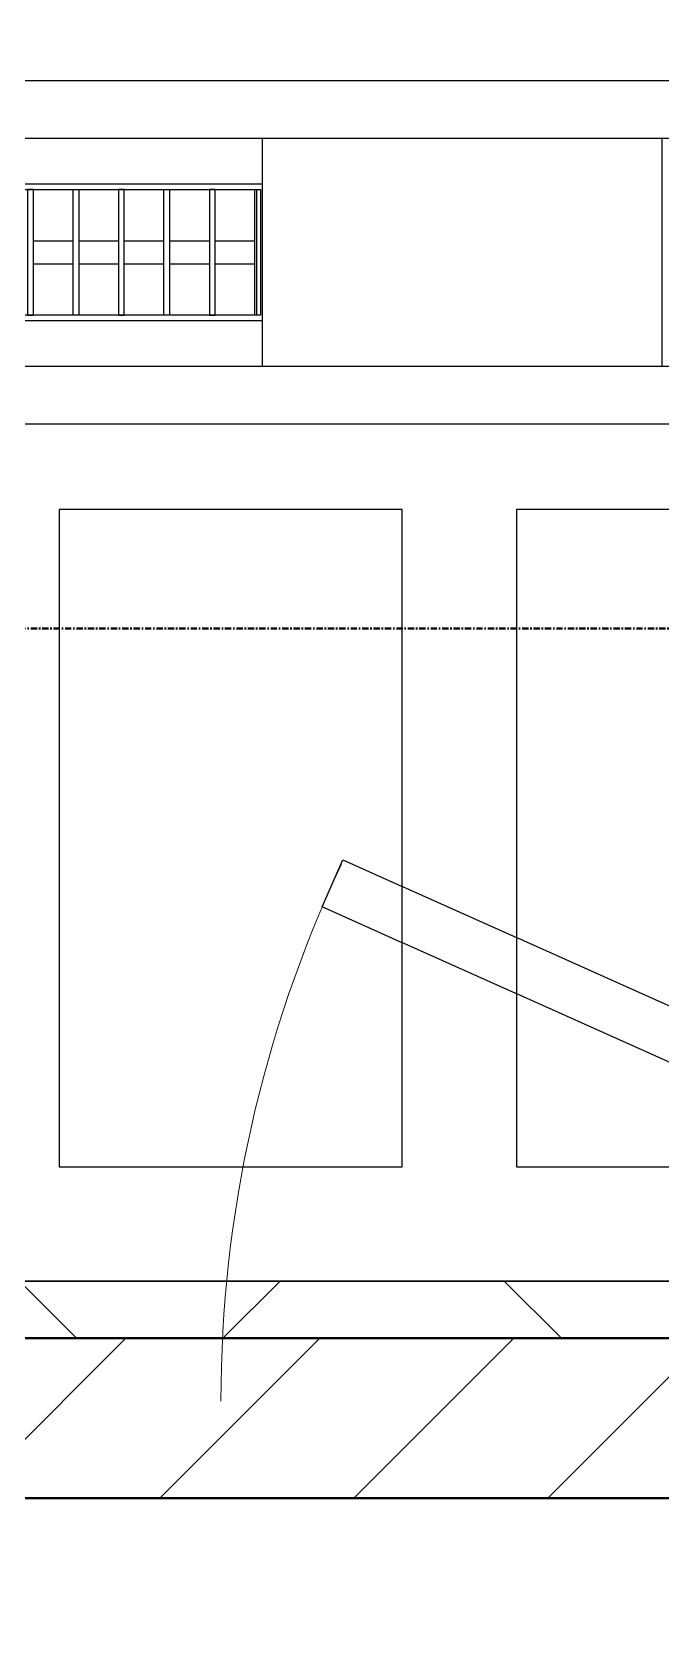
# Model space of a CAD drawing. Header units: millimetres. Extents: x -678720 to -601931, y -306 to 39239.
# Drawn here: x -644348 to -643796, y 4265 to 5662 of the extents above; entities that cross this region are included whole.
import ezdxf
from ezdxf.enums import TextEntityAlignment as Align
from ezdxf.xclip import XClip

# ---------------------------------------------------------------- set-up
doc = ezdxf.new("R2010")
doc.units = ezdxf.units.MM
doc.header["$XCLIPFRAME"] = 0
doc.linetypes.add('DPA_Grid _ Level 100', pattern=[10, 5.5, -1.6, 1.3, -1.6])
for name, color, linetype in [('000 - WIPEOUT', 250, 'Continuous'), ('001 - ASCESSORIES', 251, 'Continuous'), ('A04_TUBE SERIES', 2, 'Continuous'), ('A11_ALU.SOLID SHEET', 2, 'Continuous')]:
    doc.layers.add(name, color=color, linetype=linetype)
for name, color, linetype, lineweight in [('008 - LIGHTING', 1, 'Continuous', 9), ('A-DOOR-E', 2, 'Continuous', 25), ('A-DOOR-OPNG', 2, 'Continuous', 9), ('A-GLAZ-CURT', 2, 'Continuous', 9), ('A-WALL', 5, 'Continuous', 35), ('A-WALL-FNSH', 2, 'Continuous', 35), ('A-WALL-PATT', 1, 'Continuous', 35), ('G-ANNO-SECL', 3, 'Continuous', 9)]:
    doc.layers.add(name, color=color, linetype=linetype, lineweight=lineweight)

# ---------------------------------------------------------------- blocks, each defined once
blk = doc.blocks.new('DPA_AC-SG-PI - A1_1200x1300 mm-9660120-4234-01 ENLARGED MULTI-PURPOSE LEVEL - REFLECTED CEILING PLAN - SHEET 5')
at = {"layer": 'A-DOOR-E'}
for p, q in [((-556.6, 30), (511.6, -447.3)), ((493.3, -488.4), (-575, -11.1)), ((511.6, -447.3), (493.3, -488.4))]:
    blk.add_line(p, q, dxfattribs=at)
at = {"layer": 'A-DOOR-OPNG'}
blk.add_arc((-500, -14.8), 1100, 334.7442, 0, dxfattribs=at)
blk = doc.blocks.new('PPLS-PP19_Custom Tile Pattern - Custom Tile Pattern-V125-4234-01 ENLARGED MULTI-PURPOSE LEVEL - REFLECTED CEILING PLAN - SHEET 5')
at = {"layer": 'A-GLAZ-CURT'}
for p, q in [((-300, 0), (300, 0)), ((300, 0), (-300, 0)), ((196, 0), (213.3, 0)), ((213.3, 0), (196, 0)), ((230.1, 0), (300, 0)), ((-300, -50), (300, -50)), ((300, -50), (-300, -50))]:
    blk.add_line(p, q, dxfattribs=at)
for points, knots in [([(-12, 0), (-8.1, 0), (10.1, 0), (42.8, 0), (88.7, 0), (120.6, 0), (138.3, 0), (138.5, 0)], [-452.567359, -452.567359, -452.567359, -452.567359, -429.606584, -390.253598, -346.313304, -291.370682, -290.5735, -290.5735, -290.5735, -290.5735]), ([(136.4, 0), (121.7, 0), (86.9, 0), (51.2, 0), (31.2, 0)], [-106.750556, -106.750556, -106.750556, -106.750556, -59.610984, 0, 0, 0, 0]), ([(168.4, 0), (167.7, 0), (162.5, 0), (147, 0), (109.8, 0), (76.9, 0), (57.8, 0), (46.5, 0), (41.2, 0), (36, 0), (35.5, 0), (35.5, 0)], [-543.375029, -543.375029, -543.375029, -543.375029, -530.793311, -458.593899, -401.860199, -357.622665, -341.267687, -334.000314, -326.15566, -319.318397, -317.489778, -317.489778, -317.489778, -317.489778]), ([(94.4, 0), (94.4, 0), (94.6, 0), (99.1, 0), (109, 0), (120.8, 0), (139.9, 0), (163.3, 0), (185.2, 0), (193.6, 0), (194.7, 0), (194.8, 0)], [-2348.345796, -2348.345796, -2348.345796, -2348.345796, -2310.419338, -2233.599744, -2052.234781, -1843.028543, -1530.39897, -1095.004608, -529.74427, -295.064701, -265.121568, -265.121568, -265.121568, -265.121568]), ([(120, 0), (121.1, 0), (128.4, 0), (132.4, 0), (134.6, 0)], [-201.70641, -201.70641, -201.70641, -201.70641, -194.761443, -152.241002, -152.241002, -152.241002, -152.241002]), ([(157.9, 0), (156.8, 0), (151.7, 0), (143.3, 0), (134, 0), (126.2, 0), (122.2, 0), (120.4, 0), (120.2, 0)], [-10292.955006, -10292.955006, -10292.955006, -10292.955006, -10098.273015, -9847.788484, -9677.714971, -9567.007022, -9453.21225, -9435.208756, -9435.208756, -9435.208756, -9435.208756]), ([(128.6, 0), (128.8, 0), (130.2, 0), (139.3, 0), (152.7, 0), (161.2, 0), (162.2, 0), (162.8, 0)], [-633.326174, -633.326174, -633.326174, -633.326174, -627.736123, -618.981161, -602.094757, -592.980799, -581.414464, -581.414464, -581.414464, -581.414464]), ([(137.1, 0), (136, 0), (133.6, 0), (129.9, 0), (129.1, 0)], [-670.405967, -670.405967, -670.405967, -670.405967, -651.020627, -640.742133, -640.742133, -640.742133, -640.742133]), ([(185.9, 0), (184.1, 0), (179, 0), (171, 0), (161.9, 0), (161.3, 0), (158.4, 0), (157.9, 0), (157.8, 0)], [-11297.09602, -11297.09602, -11297.09602, -11297.09602, -11105.624034, -10839.086983, -10768.332124, -10666.779182, -10580.760289, -10550.278881, -10550.278881, -10550.278881, -10550.278881]), ([(300, 0), (286.5, 0), (254.2, 0), (207.1, 0), (177.4, 0), (159.3, 0), (158.3, 0), (158.3, 0)], [-285.253232, -285.253232, -285.253232, -285.253232, -244.693688, -187.987675, -143.776725, -129.632772, -123.352749, -123.352749, -123.352749, -123.352749]), ([(159.1, 0), (159.1, 0), (160.8, 0), (165.2, 0), (173.6, 0), (181.1, 0), (185.8, 0)], [-115.643202, -115.643202, -115.643202, -115.643202, -114.681583, -87.660824, -65.295536, -46.257281, -46.257281, -46.257281, -46.257281]), ([(162.8, 0), (165.4, 0), (170.9, 0), (172.6, 0), (172.6, 0)], [-111.264224, -111.264224, -111.264224, -111.264224, -56.742688, -19.085662, -19.085662, -19.085662, -19.085662]), ([(247.1, 0), (246.8, 0), (245, 0), (238.3, 0), (226.6, 0), (221.1, 0), (200.3, 0), (183, 0), (174.3, 0), (169.7, 0), (169, 0)], [-9649.085549, -9649.085549, -9649.085549, -9649.085549, -9581.591397, -9406.094246, -9221.510254, -9016.44624, -8717.832359, -8253.978395, -8152.463617, -8069.855175, -8069.855175, -8069.855175, -8069.855175]), ([(185.8, 0), (187, 0), (192.7, 0), (208.8, 0), (219.4, 0), (230.1, 0)], [-46.161045, -46.161045, -46.161045, -46.161045, -41.623857, -24.459831, 0, 0, 0, 0]), ([(185.8, 0), (186.9, 0), (192.6, 0), (201.1, 0), (207.5, 0), (214, 0), (215.1, 0)], [-241.212305, -241.212305, -241.212305, -241.212305, -237.955587, -223.92608, -215.862851, -208.75215, -208.75215, -208.75215, -208.75215]), ([(186.1, 0), (187.7, 0), (195, 0), (201.7, 0), (208.8, 0), (213.9, 0), (242, 0), (266.7, 0), (281.7, 0), (291.7, 0), (296.5, 0), (297.9, 0), (298.1, 0)], [-7829.447981, -7829.447981, -7829.447981, -7829.447981, -7784.112253, -7606.717214, -7289.299508, -7042.621073, -6582.165592, -6068.460911, -5766.029927, -5566.724884, -5280.360606, -5199.253518, -5199.253518, -5199.253518, -5199.253518]), ([(215.2, 0), (214.6, 0), (210.5, 0), (204, 0), (193.1, 0), (186.4, 0), (186.1, 0)], [-203.825446, -203.825446, -203.825446, -203.825446, -198.527383, -184.406837, -162.427601, -161.657476, -161.657476, -161.657476, -161.657476]), ([(193.8, 0), (193.3, 0), (191.4, 0), (188.8, 0), (186.6, 0)], [-11665.349007, -11665.349007, -11665.349007, -11665.349007, -11565.880756, -11322.250507, -11322.250507, -11322.250507, -11322.250507]), ([(300, 0), (288.2, 0), (262, 0), (230.4, 0), (219.9, 0), (219, 0)], [-12528.858583, -12528.858583, -12528.858583, -12528.858583, -11905.454923, -11162.864862, -10856.732305, -10856.732305, -10856.732305, -10856.732305]), ([(219.9, 0), (220.9, 0), (227.8, 0), (242.1, 0), (246.5, 0), (247, 0)], [-10670.940496, -10670.940496, -10670.940496, -10670.940496, -10511.382485, -9925.173265, -9834.877357, -9834.877357, -9834.877357, -9834.877357]), ([(284.8, 0), (284.8, 0), (285.1, 0), (287.5, 0), (293.6, 0), (297.8, 0), (300, 0)], [-4110.630118, -4110.630118, -4110.630118, -4110.630118, -4053.389046, -3959.664717, -3862.421465, -3746.95702, -3746.95702, -3746.95702, -3746.95702]), ([(297.4, 0), (295.8, 0), (291.6, 0), (285.4, 0), (284.9, 0)], [-4803.172655, -4803.172655, -4803.172655, -4803.172655, -4358.271401, -4143.037883, -4143.037883, -4143.037883, -4143.037883])]:
    blk.add_open_spline(points, degree=3, knots=knots, dxfattribs=at)
for points in [[(168.7, 0), (168.7, 0), (169.8, 0), (171.5, 0)], [(185.8, 0), (180.4, 0), (175, 0), (169.5, 0)], [(171.5, 0), (175, 0), (180.3, 0), (185, 0)], [(172.1, 0), (176.6, 0), (181.1, 0), (185.8, 0)], [(195.1, 0), (194.9, 0), (194.4, 0), (193.8, 0)]]:
    blk.add_open_spline(points, degree=3, dxfattribs=at)
blk = doc.blocks.new('PPLS-PP19_Custom Tile Pattern - Custom Tile Pattern-V126-4234-01 ENLARGED MULTI-PURPOSE LEVEL - REFLECTED CEILING PLAN - SHEET 5')
at = {"layer": 'A-GLAZ-CURT'}
for p, q in [((-300, 0), (300, 0)), ((300, 0), (-300, 0)), ((-293.1, 0), (-282.3, 0)), ((-282.3, 0), (-293.1, 0)), ((-281.8, 0), (-275.8, 0)), ((-275.8, 0), (-281.8, 0)), ((-222.3, 0), (-205, 0)), ((-205, 0), (-222.3, 0)), ((-300, -50), (300, -50)), ((300, -50), (-300, -50))]:
    blk.add_line(p, q, dxfattribs=at)
at = {"layer": 'A-GLAZ-CURT', "flags": 128}
for points in [[(-300, 0), (-291.6, 0), (-283.3, 0)], [(-150.6, 0), (-155.5, 0), (-160.3, 0), (-164.9, 0), (-169.6, 0), (-174.5, 0), (-179.5, 0), (-184.8, 0), (-190.4, 0), (-196.4, 0), (-202.6, 0), (-209, 0), (-215.7, 0), (-222.6, 0), (-229.7, 0), (-237, 0), (-244.4, 0), (-252, 0), (-259.7, 0), (-267.5, 0), (-275.5, 0), (-283.6, 0), (-291.7, 0), (-300, 0)], [(-282.3, 0), (-275.2, 0), (-267.3, 0), (-259.5, 0), (-251.8, 0), (-244.2, 0), (-236.7, 0), (-229.4, 0), (-222.1, 0), (-214.8, 0), (-207.7, 0), (-200.8, 0), (-194, 0), (-187.5, 0), (-181.4, 0), (-175.6, 0), (-170.3, 0), (-165.6, 0), (-162, 0), (-159.5, 0), (-157.5, 0), (-154.5, 0), (-150.7, 0)], [(-125.2, 0), (-128.5, 0), (-134.2, 0), (-140, 0), (-145.5, 0), (-150.5, 0)], [(-149.4, 0), (-141.8, 0), (-132.8, 0), (-126.1, 0)]]:
    blk.add_lwpolyline(points, dxfattribs=at)
at = {"layer": 'A-GLAZ-CURT'}
for points, knots in [([(-300, 0), (-284.7, 0), (-236.6, 0), (-188.9, 0), (-158.8, 0), (-151, 0)], [-5323.127839, -5323.127839, -5323.127839, -5323.127839, -4502.809032, -2700.551212, -1996.172939, -1996.172939, -1996.172939, -1996.172939]), ([(-84.6, 0), (-97.9, 0), (-135.1, 0), (-202.7, 0), (-262.6, 0), (-294.5, 0), (-300, 0)], [-18861.402761, -18861.402761, -18861.402761, -18861.402761, -17136.203329, -15131.813646, -13729.592194, -13439.944408, -13439.944408, -13439.944408, -13439.944408]), ([(-150.4, 0), (-150.7, 0), (-152.7, 0), (-158.7, 0), (-174, 0), (-185.6, 0), (-209.8, 0), (-232, 0), (-255.2, 0), (-262.6, 0), (-264.9, 0), (-265.4, 0)], [-2514.420592, -2514.420592, -2514.420592, -2514.420592, -2477.344047, -2237.412286, -2029.680487, -1755.085331, -1400.429864, -858.079193, -543.655514, -208.940337, 0, 0, 0, 0]), ([(-258.6, 0), (-257.9, 0), (-254.3, 0), (-241.2, 0), (-226, 0), (-213.1, 0), (-200.2, 0), (-185.8, 0), (-171.8, 0), (-158.7, 0), (-157.2, 0)], [-5722.54675, -5722.54675, -5722.54675, -5722.54675, -5657.471696, -5413.335975, -5017.494783, -4832.723979, -4666.091899, -4349.945572, -4000.813434, -3840.635403, -3840.635403, -3840.635403, -3840.635403]), ([(-150.5, 0), (-153.3, 0), (-162.9, 0), (-177.9, 0), (-199.5, 0), (-216.6, 0), (-231.3, 0), (-233.5, 0), (-234, 0)], [-2261.162109, -2261.162109, -2261.162109, -2261.162109, -2113.765672, -1763.376603, -1422.553702, -978.033455, -846.069444, -682.911962, -682.911962, -682.911962, -682.911962]), ([(-233.5, 0), (-233.4, 0), (-232.4, 0), (-230.7, 0), (-225.3, 0), (-223.6, 0)], [-455.274641, -455.274641, -455.274641, -455.274641, -440.605512, -119.536984, 0, 0, 0, 0]), ([(-223.6, 0), (-219.4, 0), (-206.2, 0), (-188.6, 0), (-169, 0), (-152.1, 0), (-136.8, 0), (-127.3, 0), (-124.2, 0), (-123.4, 0), (-123.3, 0)], [-5463.295695, -5463.295695, -5463.295695, -5463.295695, -5161.076232, -4739.070012, -4465.409639, -4149.119819, -3839.893365, -3647.167523, -3488.92562, -3439.852845, -3439.852845, -3439.852845, -3439.852845]), ([(-150.5, 0), (-139.7, 0), (-124.8, 0), (-110.8, 0), (-99.5, 0), (-91.5, 0)], [-1979.038024, -1979.038024, -1979.038024, -1979.038024, -1002.059161, -460.363443, 0, 0, 0, 0]), ([(-118.8, 0), (-121.9, 0), (-126.3, 0), (-137, 0), (-147.4, 0), (-150, 0), (-150.5, 0)], [-5938.474035, -5938.474035, -5938.474035, -5938.474035, -5700.061948, -5508.838257, -5298.784692, -5199.540987, -5199.540987, -5199.540987, -5199.540987]), ([(-150.3, 0), (-150.1, 0), (-147.7, 0), (-142.6, 0), (-127.3, 0), (-107.3, 0), (-94.3, 0), (-85.5, 0), (-84.6, 0)], [-4948.728362, -4948.728362, -4948.728362, -4948.728362, -4883.323924, -4440.880425, -4054.690705, -3793.097032, -3402.597032, -3352.743772, -3352.743772, -3352.743772, -3352.743772]), ([(-137.9, 0), (-140.6, 0), (-147.2, 0), (-147.6, 0), (-150.2, 0)], [-3187.727384, -3187.727384, -3187.727384, -3187.727384, -2919.378265, -2523.617513, -2523.617513, -2523.617513, -2523.617513]), ([(-149.7, 0), (-149.1, 0), (-146.5, 0), (-143.6, 0), (-138.6, 0)], [-3418.165509, -3418.165509, -3418.165509, -3418.165509, -3371.022232, -3227.460399, -3227.460399, -3227.460399, -3227.460399]), ([(-133.8, 0), (-135.5, 0), (-137.8, 0), (-146.3, 0), (-149, 0), (-149.6, 0)], [-2731.647847, -2731.647847, -2731.647847, -2731.647847, -2418.507304, -2308.929706, -2276.373206, -2276.373206, -2276.373206, -2276.373206]), ([(-84.5, 0), (-92.6, 0), (-112.1, 0), (-130.5, 0), (-147.7, 0), (-149.1, 0)], [-7433.545532, -7433.545532, -7433.545532, -7433.545532, -7004.680444, -6449.282163, -6277.220794, -6277.220794, -6277.220794, -6277.220794]), ([(-148.2, 0), (-146.9, 0), (-140.1, 0), (-137.3, 0), (-133.9, 0), (-128.8, 0), (-126.5, 0)], [-6162.058746, -6162.058746, -6162.058746, -6162.058746, -6017.569127, -5560.701257, -5364.112219, -5231.017328, -5231.017328, -5231.017328, -5231.017328]), ([(-86.2, 0), (-91.4, 0), (-104.1, 0), (-122.6, 0), (-139, 0), (-146.1, 0), (-146.9, 0)], [-1681.3698, -1681.3698, -1681.3698, -1681.3698, -1374.161226, -945.742622, -741.901385, -489.130243, -489.130243, -489.130243, -489.130243]), ([(-146.7, 0), (-146.6, 0), (-145.5, 0), (-135.7, 0), (-128.3, 0), (-125.2, 0)], [-420.34245, -420.34245, -420.34245, -420.34245, -406.956646, -290.263673, 0, 0, 0, 0]), ([(-127.4, 0), (-131.6, 0), (-133.2, 0), (-134.1, 0), (-134.1, 0)], [-8540.990293, -8540.990293, -8540.990293, -8540.990293, -8266.114998, -8246.473386, -8246.473386, -8246.473386, -8246.473386]), ([(-134.1, 0), (-133.3, 0), (-130.3, 0), (-117.3, 0), (-97.2, 0), (-87.5, 0), (-85.2, 0)], [-7657.439573, -7657.439573, -7657.439573, -7657.439573, -7293.749979, -6839.55839, -6236.997189, -6037.596586, -6037.596586, -6037.596586, -6037.596586]), ([(-120.1, 0), (-120.1, 0), (-120.2, 0), (-121.3, 0), (-129.2, 0), (-133.8, 0)], [-2933.992132, -2933.992132, -2933.992132, -2933.992132, -2920.575025, -2840.280255, -2731.647847, -2731.647847, -2731.647847, -2731.647847]), ([(-113.4, 0), (-113.4, 0), (-114, 0), (-119.7, 0), (-125.4, 0), (-127, 0), (-127.4, 0)], [-328.499627, -328.499627, -328.499627, -328.499627, -282.672656, -98.539552, -24.539552, 0, 0, 0, 0]), ([(-126.5, 0), (-122.4, 0), (-108.7, 0), (-95.2, 0), (-86.1, 0), (-85, 0)], [-5231.017328, -5231.017328, -5231.017328, -5231.017328, -4994.692869, -4542.524482, -4483.729138, -4483.729138, -4483.729138, -4483.729138]), ([(-125.2, 0), (-124.9, 0), (-122, 0), (-113, 0), (-98.9, 0), (-90.4, 0), (-84.7, 0)], [-3362.7396, -3362.7396, -3362.7396, -3362.7396, -3342.215224, -3074.362186, -2902.289527, -2605.247022, -2605.247022, -2605.247022, -2605.247022]), ([(-122.1, 0), (-122, 0), (-121.7, 0), (-121.2, 0), (-120.9, 0)], [-3136.336417, -3136.336417, -3136.336417, -3136.336417, -3110.304437, -3035.164275, -3035.164275, -3035.164275, -3035.164275]), ([(-84.8, 0), (-92.1, 0), (-101.9, 0), (-114, 0), (-117.3, 0), (-118.8, 0)], [-618.591045, -618.591045, -618.591045, -618.591045, -229.489605, -116.330425, 0, 0, 0, 0]), ([(-117.7, 0), (-117.2, 0), (-114.8, 0), (-113.4, 0), (-113.4, 0)], [-821.249067, -821.249067, -821.249067, -821.249067, -394.672656, -330.879064, -330.879064, -330.879064, -330.879064]), ([(-36.6, 0), (-36.6, 0), (-40.4, 0), (-44.3, 0), (-59, 0), (-85.2, 0), (-107.6, 0), (-116.6, 0), (-117.6, 0)], [-4069.478503, -4069.478503, -4069.478503, -4069.478503, -3858.647035, -3538.256648, -2842.901703, -2193.204658, -1433.981041, -985.49888, -985.49888, -985.49888, -985.49888]), ([(-115.8, 0), (-115, 0), (-110.4, 0), (-96.8, 0), (-71.3, 0), (-42.5, 0), (-12.8, 0), (4.2, 0), (9.6, 0), (10.1, 0), (10.2, 0)], [-5724.064692, -5724.064692, -5724.064692, -5724.064692, -5430.283136, -5103.229623, -4799.173296, -4065.652676, -3589.737505, -3285.047089, -3066.359526, -3044.715262, -3044.715262, -3044.715262, -3044.715262]), ([(-18.6, 0), (-21.3, 0), (-28.6, 0), (-40, 0), (-56.2, 0), (-75.6, 0), (-94, 0), (-112, 0), (-114.9, 0), (-115.6, 0)], [-2303.4283, -2303.4283, -2303.4283, -2303.4283, -2125.455881, -1792.521578, -1466.981642, -1208.454564, -789.402658, -501.969187, -243.577221, -243.577221, -243.577221, -243.577221]), ([(-91.5, 0), (-90.1, 0), (-84.7, 0), (-77.4, 0), (-72.7, 0), (-72.6, 0), (-72.6, 0)], [-19832.387487, -19832.387487, -19832.387487, -19832.387487, -19753.885894, -19541.04734, -19478.625389, -19471.062469, -19471.062469, -19471.062469, -19471.062469]), ([(-64, 0), (-64.1, 0), (-72.5, 0), (-80.6, 0), (-86.2, 0)], [-2171.769325, -2171.769325, -2171.769325, -2171.769325, -2007.031671, -1681.3698, -1681.3698, -1681.3698, -1681.3698]), ([(-72.9, 0), (-75.5, 0), (-79.5, 0), (-83.9, 0), (-84.5, 0)], [-19442.345229, -19442.345229, -19442.345229, -19442.345229, -18935.241197, -18863.835505, -18863.835505, -18863.835505, -18863.835505]), ([(-84.5, 0), (-81.1, 0), (-72, 0), (-62.7, 0), (-60.4, 0), (-60, 0)], [-6018.131148, -6018.131148, -6018.131148, -6018.131148, -5713.340575, -5140.470607, -5006.787413, -5006.787413, -5006.787413, -5006.787413]), ([(-36.3, 0), (-36.4, 0), (-37.3, 0), (-45, 0), (-46.1, 0), (-60.6, 0), (-74.3, 0), (-82.4, 0), (-84.5, 0)], [-1855.773136, -1855.773136, -1855.773136, -1855.773136, -1810.870157, -1672.078046, -1405.135169, -1060.00838, -740.068933, -623.958827, -623.958827, -623.958827, -623.958827]), ([(-84.5, 0), (-76.2, 0), (-62.8, 0), (-54.4, 0), (-48.5, 0), (-30.8, 0), (-18, 0), (8.6, 0), (15, 0), (22.9, 0), (31, 0), (38.2, 0), (44.5, 0), (47.3, 0)], [-4474.332576, -4474.332576, -4474.332576, -4474.332576, -4008.285538, -3689.699207, -3546.54457, -3315.260113, -2864.387349, -2439.246196, -2084.094819, -1956.422387, -1818.904206, -1645.594513, -1498.769242, -1498.769242, -1498.769242, -1498.769242]), ([(-26.8, 0), (-27.8, 0), (-36.2, 0), (-53.5, 0), (-71.2, 0), (-82.9, 0), (-84.2, 0)], [-8718.362214, -8718.362214, -8718.362214, -8718.362214, -8532.293389, -8073.216054, -7508.296369, -7439.669089, -7439.669089, -7439.669089, -7439.669089]), ([(-83.9, 0), (-78.6, 0), (-71.5, 0), (-65.9, 0), (-65.1, 0)], [-2592.111775, -2592.111775, -2592.111775, -2592.111775, -2322.099534, -2241.8264, -2241.8264, -2241.8264, -2241.8264]), ([(-83.8, 0), (-80, 0), (-74.3, 0), (-68.4, 0), (-65.1, 0), (-63.6, 0)], [-3340.391645, -3340.391645, -3340.391645, -3340.391645, -3144.956779, -3050.982048, -2969.237017, -2969.237017, -2969.237017, -2969.237017]), ([(-29, 0), (-34, 0), (-43.7, 0), (-56.4, 0), (-71.7, 0), (-77.8, 0), (-82.7, 0), (-83.3, 0), (-83.3, 0)], [-2680.714891, -2680.714891, -2680.714891, -2680.714891, -2413.671296, -2161.752162, -2006.592567, -1646.621388, -1424.436217, -1393.971743, -1393.971743, -1393.971743, -1393.971743]), ([(-83.3, 0), (-83.3, 0), (-82.9, 0), (-76.1, 0), (-63, 0), (-48.1, 0), (-36.5, 0), (-33.6, 0), (-29.9, 0), (-28.6, 0)], [-1393.4169, -1393.4169, -1393.4169, -1393.4169, -1353.722004, -1274.333717, -1073.56893, -651.549973, -296.515819, -83.513472, 0, 0, 0, 0]), ([(31.2, 0), (26, 0), (12, 0), (-16.9, 0), (-47.4, 0), (-65.8, 0), (-66.4, 0), (-66.4, 0)], [-4496.803627, -4496.803627, -4496.803627, -4496.803627, -4222.080604, -3745.412743, -2981.410125, -2542.574734, -2498.224237, -2498.224237, -2498.224237, -2498.224237]), ([(-66.4, 0), (-66.4, 0), (-63.6, 0), (-53.6, 0), (-34.4, 0), (-29.8, 0), (-29.2, 0)], [-2493.31794, -2493.31794, -2493.31794, -2493.31794, -2315.303971, -1809.437387, -963.711516, -666.19313, -666.19313, -666.19313, -666.19313]), ([(-63.6, 0), (-61.5, 0), (-57.4, 0), (-54.5, 0), (-45.2, 0), (-40.8, 0), (-40.5, 0), (-40.4, 0)], [-2969.237017, -2969.237017, -2969.237017, -2969.237017, -2851.217951, -2734.127174, -2474.780881, -2410.990208, -2350.645972, -2350.645972, -2350.645972, -2350.645972]), ([(-58.8, 0), (-58.4, 0), (-57.3, 0), (-54.2, 0), (-46.3, 0), (-42.6, 0), (-41.8, 0)], [-4859.52896, -4859.52896, -4859.52896, -4859.52896, -4680.891996, -4469.85053, -4321.566175, -4270.495146, -4270.495146, -4270.495146, -4270.495146]), ([(76.6, 0), (74.8, 0), (67.7, 0), (53.5, 0), (37, 0), (24.1, 0), (12.8, 0), (-2.9, 0), (-20.6, 0), (-32.8, 0), (-44.9, 0), (-51.4, 0), (-51.8, 0)], [-3095.572228, -3095.572228, -3095.572228, -3095.572228, -2950.589685, -2634.532728, -2313.748533, -2106.613311, -1925.670641, -1617.263037, -1290.787923, -1039.307308, -819.71621, -644.910881, -644.910881, -644.910881, -644.910881]), ([(-51.8, 0), (-51.8, 0), (-51.8, 0), (-47.4, 0), (-46, 0), (-40.2, 0), (-36.8, 0)], [-632.814994, -632.814994, -632.814994, -632.814994, -627.965721, -508.377888, -260.442412, 0, 0, 0, 0]), ([(-41.8, 0), (-39.9, 0), (-37.7, 0), (-36.9, 0), (-36.8, 0)], [-4270.495146, -4270.495146, -4270.495146, -4270.495146, -4161.040818, -4106.245333, -4106.245333, -4106.245333, -4106.245333]), ([(-36.8, 0), (-32.4, 0), (-26.4, 0), (-20.1, 0), (-19.1, 0)], [-6191.144455, -6191.144455, -6191.144455, -6191.144455, -5862.463379, -5804.197927, -5804.197927, -5804.197927, -5804.197927]), ([(-36.3, 0), (-36.3, 0), (-34.7, 0), (-28.9, 0), (-27, 0), (-26.5, 0)], [-9150.272121, -9150.272121, -9150.272121, -9150.272121, -9057.163041, -8919.836787, -8834.607043, -8834.607043, -8834.607043, -8834.607043]), ([(30.8, 0), (29.3, 0), (20.1, 0), (3.5, 0), (-16.6, 0), (-34.8, 0), (-36, 0)], [-10462.034656, -10462.034656, -10462.034656, -10462.034656, -10363.088938, -9884.23066, -9424.652049, -9182.880979, -9182.880979, -9182.880979, -9182.880979]), ([(-33.3, 0), (-33.3, 0), (-32.9, 0), (-31.2, 0), (-30.5, 0)], [-2415.024266, -2415.024266, -2415.024266, -2415.024266, -2357.633367, -2323.618664, -2323.618664, -2323.618664, -2323.618664]), ([(-18.6, 0), (-24, 0), (-30.6, 0), (-31.8, 0), (-32, 0)], [-2989.810436, -2989.810436, -2989.810436, -2989.810436, -2698.150104, -2614.070998, -2614.070998, -2614.070998, -2614.070998]), ([(-30.8, 0), (-30.7, 0), (-30, 0), (-23.5, 0), (-15.8, 0), (-15.2, 0)], [-54176.191683, -54176.191683, -54176.191683, -54176.191683, -54157.274271, -53749.15266, -53717.791567, -53717.791567, -53717.791567, -53717.791567]), ([(-30.5, 0), (-27.1, 0), (-17.8, 0), (6, 0), (22.1, 0), (37.4, 0), (45.9, 0), (57.8, 0), (64.5, 0), (72.7, 0), (75.2, 0), (76, 0), (76.2, 0)], [-2323.618664, -2323.618664, -2323.618664, -2323.618664, -2142.497158, -1716.209403, -1206.526904, -1089.329421, -901.315459, -753.071572, -495.328968, -421.953223, -334.951786, -290.452333, -290.452333, -290.452333, -290.452333]), ([(-18.6, 0), (-18.8, 0), (-21.2, 0), (-26, 0), (-29.5, 0), (-30.2, 0)], [-54817.521878, -54817.521878, -54817.521878, -54817.521878, -54789.006179, -54461.685999, -54290.791712, -54290.791712, -54290.791712, -54290.791712]), ([(-29, 0), (-28.7, 0), (-27.4, 0), (-24.5, 0), (-22.6, 0)], [-166.548282, -166.548282, -166.548282, -166.548282, -102.06493, 0, 0, 0, 0]), ([(-28.6, 0), (-26.9, 0), (-23.1, 0), (-19.9, 0), (-18.6, 0)], [-5361.429781, -5361.429781, -5361.429781, -5361.429781, -5261.36855, -5183.115385, -5183.115385, -5183.115385, -5183.115385]), ([(-22.6, 0), (-20.3, 0), (-17, 0), (-11.4, 0), (-7.7, 0), (-6.6, 0), (-6.4, 0)], [-56468.192263, -56468.192263, -56468.192263, -56468.192263, -56344.022017, -56303.229861, -56166.290093, -56124.392176, -56124.392176, -56124.392176, -56124.392176]), ([(-18.6, 0), (-11.1, 0), (10.2, 0), (43.4, 0), (70.9, 0), (82.1, 0), (83.7, 0)], [-5794.167782, -5794.167782, -5794.167782, -5794.167782, -5340.621928, -4573.028122, -4094.177415, -3869.465285, -3869.465285, -3869.465285, -3869.465285]), ([(8.3, 0), (8.2, 0), (7.2, 0), (0.3, 0), (-10.6, 0), (-17.8, 0), (-18.2, 0)], [-3574.286521, -3574.286521, -3574.286521, -3574.286521, -3526.962355, -3285.499107, -2903.012179, -2879.286364, -2879.286364, -2879.286364, -2879.286364]), ([(9.3, 0), (9.1, 0), (7.6, 0), (2.6, 0), (-8.5, 0), (-15.1, 0), (-18.2, 0)], [-2922.926651, -2922.926651, -2922.926651, -2922.926651, -2882.788014, -2720.818881, -2518.50168, -2313.983599, -2313.983599, -2313.983599, -2313.983599]), ([(70.6, 0), (66.2, 0), (55.8, 0), (39.6, 0), (24.7, 0), (2.8, 0), (-11.9, 0), (-18, 0)], [-4647.237329, -4647.237329, -4647.237329, -4647.237329, -4326.416877, -4098.545751, -3766.694881, -3333.063701, -3001.340775, -3001.340775, -3001.340775, -3001.340775]), ([(-17.5, 0), (-15.6, 0), (-9.4, 0), (2.1, 0), (13.2, 0), (21.2, 0), (24.6, 0), (24.7, 0), (24.7, 0)], [-5162.858308, -5162.858308, -5162.858308, -5162.858308, -5050.479954, -4785.90057, -4596.498881, -4445.288762, -4384.376941, -4376.041937, -4376.041937, -4376.041937, -4376.041937]), ([(-15.2, 0), (-13.1, 0), (7.5, 0), (42.8, 0), (88.7, 0), (120.6, 0), (138.3, 0), (138.5, 0)], [-461.142613, -461.142613, -461.142613, -461.142613, -429.606584, -390.253598, -346.313304, -291.370682, -290.5735, -290.5735, -290.5735, -290.5735]), ([(-6.5, 0), (-6.7, 0), (-7.2, 0), (-7.6, 0), (-7.8, 0)], [-56009.792147, -56009.792147, -56009.792147, -56009.792147, -55949.290093, -55895.192118, -55895.192118, -55895.192118, -55895.192118]), ([(-2.6, 0), (-2.5, 0), (-1.2, 0), (4.9, 0), (16, 0), (22.5, 0), (24.5, 0)], [-226.825321, -226.825321, -226.825321, -226.825321, -220.269177, -206.416616, -198.214427, -187.717507, -187.717507, -187.717507, -187.717507]), ([(103.1, 0), (101.1, 0), (86.3, 0), (63.3, 0), (35.8, 0), (12, 0), (3.1, 0), (-1.7, 0), (-2.3, 0)], [-375.435014, -375.435014, -375.435014, -375.435014, -369.147452, -330.153101, -307.516438, -285.83788, -246.234814, -234.646884, -234.646884, -234.646884, -234.646884]), ([(24.7, 0), (24.5, 0), (21, 0), (15.5, 0), (10.8, 0), (9.6, 0)], [-4368.572414, -4368.572414, -4368.572414, -4368.572414, -4306.476363, -4080.000647, -3772.857994, -3772.857994, -3772.857994, -3772.857994]), ([(18.2, 0), (19.1, 0), (24.3, 0), (25.7, 0), (26.1, 0)], [-5700.113719, -5700.113719, -5700.113719, -5700.113719, -5554.232259, -5302.431367, -5302.431367, -5302.431367, -5302.431367]), ([(47.3, 0), (45.6, 0), (40.7, 0), (29.5, 0), (20.7, 0), (18.9, 0), (18.2, 0)], [-6424.734485, -6424.734485, -6424.734485, -6424.734485, -6314.283804, -6135.05769, -5972.647715, -5832.674503, -5832.674503, -5832.674503, -5832.674503]), ([(27.4, 0), (27.9, 0), (29.5, 0), (38.1, 0), (53.4, 0), (71.7, 0), (84.8, 0), (86, 0), (92.5, 0), (94.3, 0)], [-5037.309798, -5037.309798, -5037.309798, -5037.309798, -4887.603822, -4705.298446, -4353.683244, -3960.84581, -3759.045785, -3336.541051, -2783.776468, -2783.776468, -2783.776468, -2783.776468]), ([(27.9, 0), (29.1, 0), (33.2, 0), (41.4, 0), (46.4, 0)], [-147.777612, -147.777612, -147.777612, -147.777612, -135.792042, -119.819685, -119.819685, -119.819685, -119.819685]), ([(47, 0), (46.9, 0), (42.1, 0), (36.5, 0), (30.8, 0)], [-373.644095, -373.644095, -373.644095, -373.644095, -360.610861, 0, 0, 0, 0]), ([(136.4, 0), (121.7, 0), (86.9, 0), (51.2, 0), (31.2, 0)], [-106.750556, -106.750556, -106.750556, -106.750556, -59.610984, 0, 0, 0, 0]), ([(168.4, 0), (167.7, 0), (162.5, 0), (147, 0), (109.8, 0), (76.9, 0), (57.8, 0), (46.5, 0), (41.2, 0), (36, 0), (35.5, 0), (35.5, 0)], [-543.375029, -543.375029, -543.375029, -543.375029, -530.793311, -458.593899, -401.860199, -357.622665, -341.267687, -334.000314, -326.15566, -319.318397, -317.489778, -317.489778, -317.489778, -317.489778]), ([(36.3, 0), (37.8, 0), (48.8, 0), (64.8, 0), (95.9, 0), (124.5, 0), (132.4, 0), (134.6, 0)], [-314.598523, -314.598523, -314.598523, -314.598523, -305.899624, -287.17622, -249.500363, -194.761443, -152.241002, -152.241002, -152.241002, -152.241002]), ([(47.3, 0), (47.4, 0), (53.9, 0), (71.9, 0), (95.9, 0), (108.7, 0), (112.3, 0)], [-118.832347, -118.832347, -118.832347, -118.832347, -118.513713, -97.899267, -63.759246, -51.921864, -51.921864, -51.921864, -51.921864]), ([(53.2, 0), (53.1, 0), (52.3, 0), (49.6, 0), (47.3, 0)], [-622.740158, -622.740158, -622.740158, -622.740158, -566.066452, -381.388733, -381.388733, -381.388733, -381.388733]), ([(47.5, 0), (48.5, 0), (53.4, 0), (58.7, 0), (61.3, 0), (61.5, 0)], [-1494.576379, -1494.576379, -1494.576379, -1494.576379, -1443.202566, -1228.752106, -1120.932285, -1120.932285, -1120.932285, -1120.932285]), ([(113, 0), (110.7, 0), (104.9, 0), (92.4, 0), (85.6, 0), (74.4, 0), (62.3, 0), (53.9, 0), (49.5, 0), (47.7, 0)], [-8062.814755, -8062.814755, -8062.814755, -8062.814755, -7723.759874, -7531.75727, -7135.649961, -6924.452779, -6738.82075, -6548.303034, -6433.096879, -6433.096879, -6433.096879, -6433.096879]), ([(61.5, 0), (61.5, 0), (61.2, 0), (54.6, 0), (53.7, 0), (53.6, 0)], [-1113.311073, -1113.311073, -1113.311073, -1113.311073, -1096.402191, -891.204116, -747.28819, -747.28819, -747.28819, -747.28819]), ([(76.2, 0), (75.6, 0), (73.6, 0), (71, 0), (70.6, 0)], [-193.634889, -193.634889, -193.634889, -193.634889, -31.537676, 0, 0, 0, 0])]:
    blk.add_open_spline(points, degree=3, knots=knots, dxfattribs=at)
for points in [[(-152.3, 0), (-151.9, 0), (-151.5, 0), (-151.1, 0)], [(-39.8, 0), (-39.1, 0), (-38.1, 0), (-37.4, 0)], [(-18.6, 0), (-22, 0), (-25.5, 0), (-29, 0)], [(-13, 0), (-14.1, 0), (-15.6, 0), (-17.7, 0)], [(24.5, 0), (25.2, 0), (25.7, 0), (26, 0)], [(80.3, 0), (79.6, 0), (78.3, 0), (76.6, 0)], [(84.1, 0), (83.5, 0), (82.4, 0), (81.7, 0)]]:
    blk.add_open_spline(points, degree=3, dxfattribs=at)
blk = doc.blocks.new('*U321')
at = {"layer": 'A-GLAZ-CURT'}
for name, p in [('PPLS-PP19_Custom Tile Pattern - Custom Tile Pattern-V125-4234-01 ENLARGED MULTI-PURPOSE LEVEL - REFLECTED CEILING PLAN - SHEET 5', (-11465, -4710)), ('PPLS-PP19_Custom Tile Pattern - Custom Tile Pattern-V126-4234-01 ENLARGED MULTI-PURPOSE LEVEL - REFLECTED CEILING PLAN - SHEET 5', (-10865, -4710))]:
    blk.add_blockref(name, p, dxfattribs=at)
blk = doc.blocks.new('*U475')
blk.add_point((0, 0))
at = {"layer": 'Defpoints', "color": 250}
blk.add_text('AL.SHEET-HAT-TYPE-C', height=7, rotation=270, dxfattribs=at).set_placement((15, 0), align=Align.BOTTOM_CENTER)
blk.add_wipeout([(0, -100), (350, -100), (350, 100), (0, 100)]).dxf.layer = '000 - WIPEOUT'
at = {"layer": 'A11_ALU.SOLID SHEET', "color": 0}
blk.add_lwpolyline([(0, -100), (350, -100), (350, 100), (0, 100)], close=True, dxfattribs=at)
blk = doc.blocks.new('*U474')
at = {"color": 1}
blk.add_wipeout([(600, -60), (-600, -60), (-600, 60), (600, 60)], dxfattribs=at).dxf.layer = '000 - WIPEOUT'
at = {"layer": '001 - ASCESSORIES', "color": 0}
blk.add_lwpolyline([(600, -60), (-600, -60), (-600, 60), (600, 60)], close=True, dxfattribs=at)
at = {"layer": '001 - ASCESSORIES'}
for points in [[(595, -55), (-595, -55), (-595, 55), (595, 55)], [(394.8, -55), (399.8, -55), (399.8, 55), (394.8, 55)], [(439.6, -55), (434.6, -55), (434.6, 55), (439.6, 55)], [(474.3, -55), (479.3, -55), (479.3, 55), (474.3, 55)], [(519, -55), (514, -55), (514, 55), (519, 55)], [(553.8, -55), (558.8, -55), (558.8, 55), (553.8, 55)], [(598.5, -55), (593.5, -55), (593.5, 55), (598.5, 55)]]:
    blk.add_lwpolyline(points, close=True, dxfattribs=at)
for points in [[(399.8, 10), (434.6, 10)], [(439.6, 10), (474.3, 10)], [(479.3, 10), (514, 10)], [(519, 10), (553.8, 10)], [(558.8, 10), (593.5, 10)], [(399.8, -10), (434.6, -10)], [(439.6, -10), (474.3, -10)], [(479.3, -10), (514, -10)], [(519, -10), (553.8, -10)], [(558.8, -10), (593.5, -10)]]:
    blk.add_lwpolyline(points, dxfattribs=at)
blk = doc.blocks.new('*U492')
blk.add_wipeout([(-25, 0), (25, 0), (25, 81755), (-25, 81755)]).dxf.layer = '000 - WIPEOUT'
at = {"layer": 'A04_TUBE SERIES', "color": 0}
blk.add_lwpolyline([(-25, 0), (25, 0), (25, 81755), (-25, 81755)], close=True, dxfattribs=at)
at = {"layer": 'Defpoints', "color": 250, "flags": 1}
blk.add_attdef('EXTR.OVL-LENGTH_', (-33.1, -9), '', height=5, dxfattribs=at)
blk = doc.blocks.new('*U489')
blk.add_wipeout([(-25, 0), (25, 0), (25, 81755), (-25, 81755)]).dxf.layer = '000 - WIPEOUT'
at = {"layer": 'A04_TUBE SERIES', "color": 0}
blk.add_lwpolyline([(-25, 0), (25, 0), (25, 81755), (-25, 81755)], close=True, dxfattribs=at)
at = {"layer": 'Defpoints', "color": 250, "flags": 1}
blk.add_attdef('EXTR.OVL-LENGTH_', (-33.1, -9), '', height=5, dxfattribs=at)
blk = doc.blocks.new('*U606')
at = {"color": 3}
for points in [[(-287.5, -3650), (287.5, -3650), (287.5, -3950), (-287.5, -3950)], [(-287.5, -4050), (287.5, -4050), (287.5, -4350), (-287.5, -4350)]]:
    blk.add_wipeout(points, dxfattribs=at).dxf.layer = '000 - WIPEOUT'
at = {"layer": 'A11_ALU.SOLID SHEET', "color": 0, "linetype": 'ByBlock'}
for points in [[(-287.5, -3950), (287.5, -3950), (287.5, -3650), (-287.5, -3650)], [(-287.5, -4350), (287.5, -4350), (287.5, -4050), (-287.5, -4050)]]:
    blk.add_lwpolyline(points, close=True, dxfattribs=at)
blk = doc.blocks.new('*U743')
blk.add_lwpolyline([(21173.4, -580), (28210, -580), (28210, -6850), (45954.2, -6850), (45954.2, 600), (82995.1, 600), (83086.5, 650), (90052, 650), (90392, 990), (103159.2, 990), (103159.2, 4990), (21173.4, 4990), (21173.4, 3485.5), (21203.4, 3485.5), (21203.4, 925.5), (21173.4, 925.5), (21173.4, -580)])
at = {"layer": 'A11_ALU.SOLID SHEET', "color": 1}
blk.add_blockref('*U475', (100536, 1890), dxfattribs=at)
at = {"layer": 'A11_ALU.SOLID SHEET', "color": 0, "linetype": 'ByBlock', "rotation": 90}
blk.add_blockref('*U606', (96708.5, 1377.5), dxfattribs=at)
at = {"layer": '008 - LIGHTING'}
blk.add_blockref('*U474', (99936, 1890), dxfattribs=at)
at = {"layer": 'A04_TUBE SERIES', "color": 0, "linetype": 'ByBlock', "rotation": 270}
for name, p in [('*U492', (21303.5, 2015)), ('*U489', (21303.5, 1765))]:
    blk.add_blockref(name, p, dxfattribs=at)

msp = doc.modelspace()

# ---------------------------------------------------------------- block references
at = {"layer": 'A11_ALU.SOLID SHEET'}
ref = msp.add_blockref('*U743', (-744682.4, 3579), dxfattribs=at)
XClip(ref).set_block_clipping_path([(69798.6834257276, -3885.5002684942), (120965.0023936313, 33679.9972602262)])

# ---------------------------------------------------------------- next in the draw order: hatches: boundary and pattern name
at = {"layer": 'A-WALL-PATT', "lineweight": 9}
h = msp.add_hatch(dxfattribs=at)
h.set_pattern_fill('FP_3', color=256, style=0, pattern_type=2)
h.set_pattern_definition([(45, (0, 0), (-212.13203, 212.13203), []), (135, (0, 0), (-212.13203, -212.13203), [])])
h.paths.add_polyline_path([(-654269.7, 4519), (-650449.4, 4519), (-650561.4, 4569), (-654219.7, 4569)])
h.paths.add_polyline_path([(-637582.4, 4519), (-637582.4, 4569), (-643251, 4569), (-643139.1, 4519), (-641132.3, 4519)])
h.paths.add_polyline_path([(-648779.1, 4519), (-646849.4, 4519), (-646961.4, 4569), (-650451, 4569), (-650339.1, 4519), (-648845.1, 4519)])
h.paths.add_polyline_path([(-643249.4, 4519), (-643361.4, 4569), (-646851, 4569), (-646739.1, 4519), (-643307.7, 4519)])
h = msp.add_hatch(dxfattribs=at)
h.set_pattern_fill('FP_2', color=256, style=0, pattern_type=2)
h.set_pattern_definition([(45, (0, 0), (-84.852814, 84.852814), [])])
h.paths.add_polyline_path([(-644182.4, 4379), (-625797.4, 4379), (-625797.4, 4519), (-643139.1, 4519), (-643088.7, 4496.5), (-643085, 4498.7), (-643079.8, 4498.7), (-643073.7, 4494), (-643072.7, 4489.3), (-643007.4, 4460.2), (-643025.7, 4419.1), (-643249.4, 4519), (-646739.1, 4519), (-646688.7, 4496.5), (-646685, 4498.7), (-646679.8, 4498.7), (-646673.7, 4494), (-646672.7, 4489.3), (-646607.4, 4460.2), (-646625.7, 4419.1), (-646849.4, 4519), (-650339.1, 4519), (-650288.7, 4496.5), (-650285, 4498.7), (-650279.8, 4498.7), (-650273.7, 4494), (-650272.7, 4489.3), (-650207.4, 4460.2), (-650225.7, 4419.1), (-650449.4, 4519), (-654269.7, 4519), (-654409.7, 4379), (-644296.5, 4379)])

# ---------------------------------------------------------------- next in the draw order: linework, layer by layer
at = {"layer": 'A-WALL', "color": 7, "lineweight": 70}
for p, q in [((-646582.4, 4519), (-644182.4, 4519)), ((-644182.4, 4519), (-643249.4, 4519)), ((-644182.4, 4379), (-646582.4, 4379)), ((-642982.4, 4379), (-644182.4, 4379))]:
    msp.add_line(p, q, dxfattribs=at)
at = {"layer": 'A-WALL-FNSH', "color": 250}
for p, q in [((-646582.4, 4569), (-644182.4, 4569)), ((-644182.4, 4569), (-643361.4, 4569)), ((-644182.4, 4519), (-646582.4, 4519)), ((-643249.4, 4519), (-644182.4, 4519))]:
    msp.add_line(p, q, dxfattribs=at)
at = {"layer": 'G-ANNO-SECL', "linetype": 'DPA_Grid _ Level 100', "lineweight": 50}
msp.add_line((-676908.9, 5139.9), (-604865.6, 5139.9), dxfattribs=at)

# ---------------------------------------------------------------- next in the draw order: block references
msp.add_blockref('*U321', (-633017.4, 9279))
at = {"layer": 'A-DOOR-E', "rotation": 180}
msp.add_blockref('DPA_AC-SG-PI - A1_1200x1300 mm-9660120-4234-01 ENLARGED MULTI-PURPOSE LEVEL - REFLECTED CEILING PLAN - SHEET 5', (-643582.4, 4449), dxfattribs=at)

doc.saveas('drawing.dxf')
